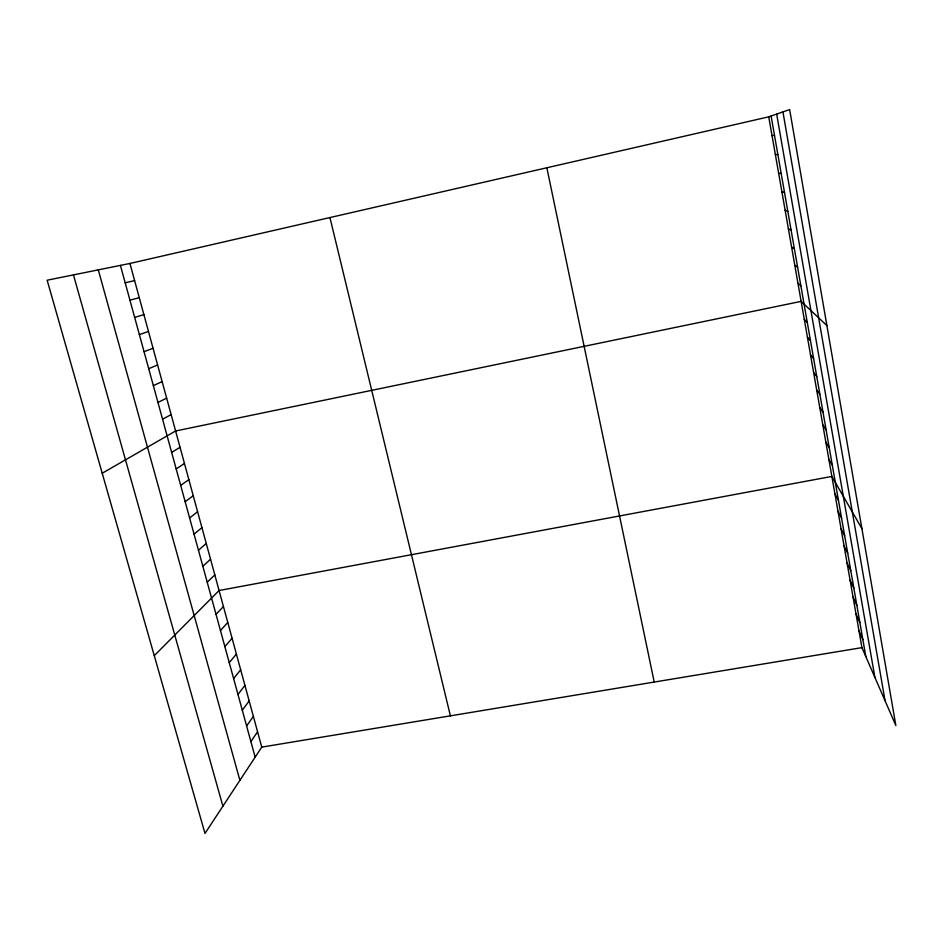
<?xml version="1.0" encoding="UTF-8"?>
<svg xmlns="http://www.w3.org/2000/svg" width="943" height="943" viewBox="0 0 943 943"><rect width="100%" height="100%" fill="white"/><g stroke="black" fill="none" stroke-linecap="round" stroke-linejoin="round"><path stroke-width="1.41" d="M861.926 647.629L261.753 747.115L204.985 833.423L47.15 280.212L129.945 263.462L768.734 116.838L789.656 109.577L895.85 725.544L861.926 647.629L768.734 116.838M250.885 741.599L257.58 731.792M246.606 725.969L253.384 716.397M242.292 710.256L249.164 700.932M237.966 694.472L244.932 685.384M233.628 678.606L240.677 669.766M229.255 662.658L236.398 654.077M224.858 646.627L232.096 638.305M220.45 630.525L227.782 622.451M216.018 614.341L223.444 606.526M154.275 655.668L219.082 590.518L831.867 476.427L861.902 528.634M207.212 582.208L214.827 574.912M202.839 566.271L210.548 559.223M198.454 550.252L206.258 543.463M194.046 534.151L201.943 527.632M189.614 517.966L197.606 511.719M185.158 501.711L193.244 495.723M180.679 485.374L188.859 479.657M176.176 468.954L184.463 463.52M171.661 452.451L180.042 447.288M102.221 473.233L175.598 430.986L801.137 301.371L826.893 325.559M162.55 419.211L171.131 414.602M157.964 402.461L166.652 398.135M153.344 385.628L162.137 381.597M148.711 368.701L157.611 364.965M144.055 351.704L153.049 348.262M139.375 334.612L148.475 331.464M134.66 317.437L143.878 314.597M129.934 300.18L139.258 297.634M125.183 282.829L134.613 280.59M772.046 135.733L774.498 135.285M775.346 154.534L777.857 154.463M778.635 173.241L781.193 173.536M781.9 191.842L784.517 192.49M785.154 210.336L787.818 211.35M788.383 228.736L791.106 230.116M791.59 247.042L794.371 248.775M794.784 265.242L797.625 267.329M797.967 283.36L800.866 285.788M804.273 319.288L807.279 322.4M807.408 337.123L810.461 340.564M810.52 354.851L813.62 358.623M813.62 372.497L816.768 376.587M816.697 390.037L819.903 394.469M819.762 407.494L823.015 412.244M822.815 424.869L826.115 429.925M825.844 442.137L829.203 447.512M828.862 459.335L832.268 465.017M834.944 493.955L838.445 500.261M838.009 511.389L841.557 518.013M841.05 528.728L844.645 535.659M844.079 545.985L847.722 553.211M847.097 563.148L850.775 570.68M850.091 580.216L853.828 588.043M853.073 597.202L856.845 605.323M856.044 614.093L859.863 622.51M858.99 630.902L862.857 639.602M73.471 274.885L222.902 806.194M98.284 269.863L239.899 780.356M120.409 265.384L255.152 757.158M129.945 263.462L261.753 747.115M329.944 217.55L450.4 715.843M546.846 167.771L654.23 682.06M776.667 114.079L874.904 677.428M771.115 116.013L865.839 656.611M782.938 111.899L885.064 700.779"/></g></svg>
